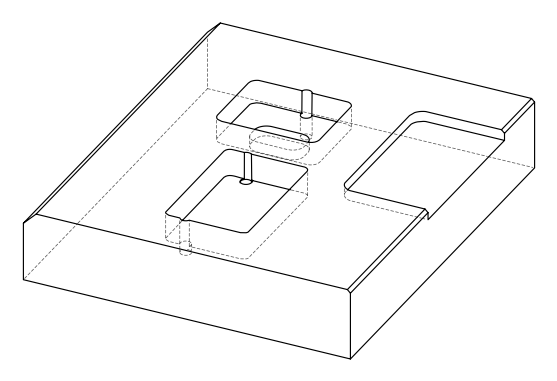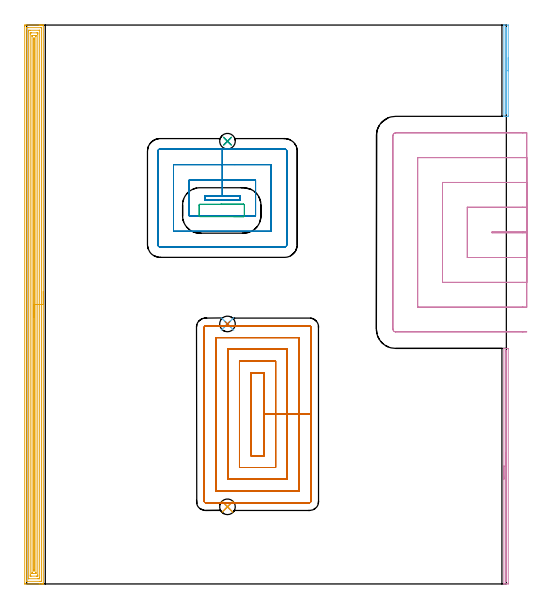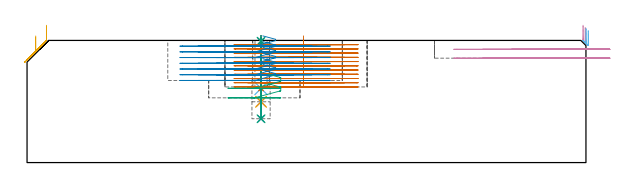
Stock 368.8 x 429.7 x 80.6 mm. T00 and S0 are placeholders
(PLAN: 16 operations, 10 tool changes, 80.2 min)
(1 SPOT_DRILL | STEP1POCKET | NXT0321_9005460120000 | 0.03 min | 1 mm3)
(2 SPOT_DRILL_1 | STEP1POCKET_1 | NXT0321_9005460120000 | 0.03 min | 1 mm3)
(3 SPOT_DRILL_2 | STEP1POCKET_2 | NXT0321_9005460120000 | 0.03 min | 1 mm3)
(4 DRILL_BLIND_HOLE_INTO_CENTER | STEP1POCKET | UGT0301_198 | 0.17 min | 1891 mm3)
(5 DRILL_TO_ENLARGE_BLIND_HOLE | STEP1POCKET | UGT0301_373 | 0.17 min | 2670 mm3)
(6 DRILL_BLIND_HOLE_INTO_CENTER_1 | STEP1POCKET_1 | UGT0301_198 | 0.14 min | 1463 mm3)
(7 DRILL_TO_ENLARGE_BLIND_HOLE_1 | STEP1POCKET_1 | UGT0301_373 | 0.14 min | 2107 mm3)
(8 DRILL_BLIND_HOLE_INTO_CENTER_2 | STEP1POCKET_2 | UGT0301_198 | 0.22 min | 2435 mm3)
(9 DRILL_TO_ENLARGE_BLIND_HOLE_2 | STEP1POCKET_2 | UGT0301_373 | 0.22 min | 3388 mm3)
(10 AREA_MILL | FG_CHAMFER_SURFACE | UGT0205_001 | 3.04 min | 1060 mm3)
(11 AREA_MILL_1 | FG_CHAMFER_SURFACE_1 | UGT0205_001 | 20.8 min | 43939 mm3)
(12 AREA_MILL_2 | FG_CHAMFER_SURFACE_2 | UGT0205_001 | 1.27 min | 415 mm3)
(13 MILL_RECTANGULAR_POCKET | POCKET_RECTANGULAR_STRAIGHT | NXT0201_011 | Follow Part, ap 3, ae 75% | 33.87 min | 418827 mm3)
(14 MILL_RECTANGULAR_POCKET_1 | POCKET_RECTANGULAR_STRAIGHT_1 | UGT0201_008 | Follow Part, ap 4, ae 75% | 12.71 min | 273224 mm3)
(15 MILL_RECTANGULAR_POCKET_2 | POCKET_RECTANGULAR_STRAIGHT_2 | UGT0201_109 | Follow Part, ap 6.35, ae 75% | 0.65 min | 22379 mm3)
(16 MILL_SLOT | SLOT_PARTIAL_RECTANGULAR | UGT0201_109 | Follow Part, ap 6.35, ae 75% | 6.71 min | 207470 mm3)
(TOOL NXT0321_9005460120000 | NC Spot Drill, 142deg, 12mm, Carbide, Uncoated | D12 PA142 FL30 Z2)
(TOOL UGT0301_198 | Twist Drill 7.9 mm | D7.9 PA118 FL73 Z2)
(TOOL UGT0301_373 | Twist Drill Flat Bottom 12 mm | D12 PA180 FL101 Z2)
(TOOL UGT0205_001 | Chamfer Mill 20 x 3 x 45 deg. | D20 FL50 Z2)
(TOOL NXT0201_011 | ENDMILL 12mm [2P460-1200-NA 1630] | D12 FL38 Z6)
(TOOL UGT0201_008 | End Mill 16 mm | D16 FL32 Z4)
(TOOL UGT0201_109 | End Mill 25.4 mm | D25.4 FL25 Z2)
(OP 1 SPOT_DRILL)
G17 G21 G94 G90
T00 M6
G54
G17 G0 G90 X154.4 Y59.3 S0 M3
G43 Z90.6 H0
G94 G81 G98 Z80.075 F250. R83.6
G80
M5
M2
(OP 2 SPOT_DRILL_1)
G17 G21 G94 G90
T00 M6
G54
G17 G0 G90 X154.4 Y199.9 S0 M3
G43 Z90.6 H0
G94 G81 G98 Z80.075 F250. R83.6
G80
M5
M2
(OP 3 SPOT_DRILL_2)
G17 G21 G94 G90
T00 M6
G54
G17 G0 G90 X154.4 Y340.4 S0 M3
G43 Z90.6 H0
G94 G81 G98 Z80.075 F250. R83.6
G80
M5
M2
(OP 4 DRILL_BLIND_HOLE_INTO_CENTER)
G17 G21 G94 G90
T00 M6
G54
G17 G0 G90 X154.4 Y59.3 S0 M3
G43 Z90.6 H0
G94 G81 G98 Z40.1 F250. R82.6
G80
M5
M2
(OP 5 DRILL_TO_ENLARGE_BLIND_HOLE)
G17 G21 G94 G90
T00 M6
G54
G17 G0 G90 X154.4 Y59.3 S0 M3
G43 Z90.6 H0
G94 G73 G98 Z40.1 F250. Q10.125 R82.6
G80
M5
M2
(OP 6 DRILL_BLIND_HOLE_INTO_CENTER_1)
G17 G21 G94 G90
T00 M6
G54
G17 G0 G90 X154.4 Y199.9 S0 M3
G43 Z90.6 H0
G94 G81 G98 Z48.9 F250. R82.6
G80
M5
M2
(OP 7 DRILL_TO_ENLARGE_BLIND_HOLE_1)
G17 G21 G94 G90
T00 M6
G54
G17 G0 G90 X154.4 Y199.9 S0 M3
G43 Z90.6 H0
G94 G73 G98 Z48.9 F250. Q10.567 R82.6
G80
M5
M2
(OP 8 DRILL_BLIND_HOLE_INTO_CENTER_2)
G17 G21 G94 G90
T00 M6
G54
G17 G0 G90 X154.4 Y340.4 S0 M3
G43 Z90.6 H0
G94 G81 G98 Z28.9 F250. R82.6
G80
M5
M2
(OP 9 DRILL_TO_ENLARGE_BLIND_HOLE_2)
G17 G21 G94 G90
T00 M6
G54
G17 G0 G90 X154.4 Y340.4 S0 M3
G43 Z90.6 H0
G94 G73 G98 Z28.9 F250. Q10.34 R82.6
G80
M5
M2
(OP 10 AREA_MILL)
G17 G21 G94 G90
T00 M6
G54
G17 G0 G90 X366.9 Y80.55 S1061 M3
G43 Z90.6 H0
G94 G1 Y80.588 Z89.728 F250.
Y80.702 Z88.863
Y80.891 Z88.012
Y81.153 Z87.18
Y81.487 Z86.374
Y81.89 Z85.6
Y82.359 Z84.864
Y82.89 Z84.172
Y83.479 Z83.529
Y84.122 Z82.939
Y84.814 Z82.408
Y85.55 Z81.94
Y86.324 Z81.537
Y87.13 Z81.203
Y87.962 Z80.941
Y88.814 Z80.752
Y89.678 Z80.638
Y90.55 Z80.6
Y180.964
X366.903 Y181.09 Z80.589
X367.017 Y181.098 Z80.476
X367.136 Y181.1 Z80.363
X367.823 Z79.677
X368.501 Z78.998
X369.038 Z78.458
X369.307 Z78.19
X369.915 Z77.582
X370.184 Z77.314
X370.291 Y181.097 Z77.205
X370.3 Y180.768 Z77.2
Y0.582
X370.298 Y0.331 Z77.202
X370.291 Y0.003 Z77.205
X370.184 Y0. Z77.314
X369.038 Z78.458
X368.501 Z78.998
X367.136 Z80.363
X367.017 Y0.002 Z80.476
X366.903 Y0.01 Z80.588
X366.9 Y0.137 Z80.6
Y90.55
X368.314 Z79.186
Y178.581
X368.315 Y178.737 Z79.185
X368.319 Y179.026 Z79.181
X368.321 Y179.09 Z79.179
X368.362 Y179.094 Z79.138
X368.421 Y179.097 Z79.079
X368.681 Y179.1 Z78.819
X368.825 Y179.099 Z78.675
X368.848 Y179.098 Z78.652
X368.871 Y179.092 Z78.629
X368.879 Y179.086 Z78.621
X368.881 Y179.07 Z78.619
X368.885 Y178.892 Z78.615
X368.886 Y2.3 Z78.614
X368.884 Y2.132 Z78.616
X368.882 Y2.049 Z78.618
X368.879 Y2.016 Z78.621
X368.765 Y2.01 Z78.735
X368.518 Y2.001 Z78.982
X368.375 Z79.125
X368.352 Y2.003 Z79.148
X368.329 Y2.009 Z79.171
X368.321 Y2.014 Z79.179
X368.319 Y2.03 Z79.181
X368.315 Y2.208 Z79.185
X368.314 Y90.55 Z79.186
Y91.422 Z79.224
Y92.287 Z79.338
Y93.138 Z79.526
Y93.97 Z79.789
Y94.776 Z80.123
Y95.55 Z80.525
Y96.286 Z80.994
Y96.978 Z81.525
Y97.621 Z82.115
Y98.21 Z82.758
Y98.742 Z83.45
Y99.21 Z84.186
Y99.613 Z84.96
Y99.947 Z85.766
Y100.209 Z86.598
Y100.398 Z87.449
Y100.512 Z88.314
Y100.55 Z89.186
G0 Z90.6
M5
M2
(OP 11 AREA_MILL_1)
G17 G21 G94 G90
T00 M6
G54
G17 G0 G90 X12.8 Y224.85 S1061 M3
G43 Z90.6 H0
G94 G1 Y224.812 Z89.728 F250.
Y224.698 Z88.863
Y224.509 Z88.012
Y224.247 Z87.18
Y223.913 Z86.374
Y223.51 Z85.6
Y223.042 Z84.864
Y222.51 Z84.172
Y221.921 Z83.529
Y221.278 Z82.939
Y220.586 Z82.408
Y219.85 Z81.94
Y219.076 Z81.537
Y218.27 Z81.203
Y217.438 Z80.941
Y216.587 Z80.752
Y215.722 Z80.638
Y214.85 Z80.6
Y0.162
X12.797 Y0.01 Z80.588
X12.777 Y0.008 Z80.568
X12.43 Y0. Z80.23
X12.05 Z79.849
X11.406 Z79.201
X10.199 Z77.996
X9.635 Z77.429
X-1.217 Z66.58
X-1.274 Y0.001 Z66.523
X-1.492 Y0.01 Z66.306
X-1.499 Y0.228 Z66.299
X-1.5 Y428.711 Z66.3
X-1.499 Y429.091 Z66.301
X-1.494 Y429.598 Z66.303
X-1.491 Y429.692 Z66.306
X-0.991 Y429.696 Z66.806
X-0.388 Y429.7 Z67.409
X9.635 Z77.429
X10.199 Z77.995
X10.52 Z78.317
X11.084 Z78.88
X11.406 Z79.201
X12.431 Z80.23
X12.777 Y429.692 Z80.568
X12.797 Y429.69 Z80.588
X12.8 Y429.538 Z80.6
Y214.85
X11.386 Z79.186
Y2.394
X11.384 Y2.176 Z79.184
X11.381 Y2.067 Z79.181
X11.379 Y2.021 Z79.179
X11.301 Y2.01 Z79.101
X10.909 Y2.002 Z78.709
X10.52 Y2.001 Z78.32
X10.026 Y2. Z77.826
X0.284 Z68.084
X0.044 Y2.003 Z67.844
X-0.06 Y2.008 Z67.74
X-0.076 Y2.01 Z67.724
X-0.079 Y2.024 Z67.721
X-0.083 Y2.072 Z67.717
X-0.085 Y2.172 Z67.715
X-0.086 Y2.374 Z67.714
Y427.306
X-0.084 Y427.524 Z67.716
X-0.081 Y427.633 Z67.719
X-0.079 Y427.679 Z67.721
X-0.001 Y427.69 Z67.799
X0.391 Y427.698 Z68.191
X0.78 Y427.699 Z68.58
X1.274 Y427.7 Z69.074
X11.016 Z78.816
X11.256 Y427.697 Z79.056
X11.36 Y427.692 Z79.16
X11.376 Y427.69 Z79.176
X11.379 Y427.676 Z79.179
X11.383 Y427.628 Z79.183
X11.385 Y427.528 Z79.185
X11.386 Y427.326 Z79.186
Y214.85
X9.972 Z77.772
X9.971 Y5.072 Z77.771
X9.97 Y4.734 Z77.77
X9.966 Y4.179 Z77.766
X9.964 Y4.019 Z77.764
X9.807 Y4.006 Z77.607
X9.635 Y4.003 Z77.435
X8.927 Y4. Z76.727
X8.749 Z76.549
X1.665 Y4.001 Z69.465
X1.487 Y4.003 Z69.287
X1.369 Y4.008 Z69.169
X1.334 Y4.011 Z69.134
X1.333 Y4.026 Z69.133
X1.331 Y4.066 Z69.131
X1.329 Y4.179 Z69.129
Y424.628
X1.33 Y424.966 Z69.13
X1.334 Y425.521 Z69.134
X1.336 Y425.681 Z69.136
X1.493 Y425.694 Z69.293
X1.665 Y425.697 Z69.465
X2.373 Y425.7 Z70.173
X2.551 Z70.351
X9.635 Y425.699 Z77.435
X9.813 Y425.696 Z77.613
X9.931 Y425.692 Z77.731
X9.965 Y425.689 Z77.765
X9.967 Y425.674 Z77.767
X9.969 Y425.634 Z77.769
X9.971 Y425.521 Z77.771
X9.972 Y214.85 Z77.772
X8.557 Z76.357
Y6.857
X8.554 Y6.161 Z76.354
X8.551 Y6.059 Z76.351
X8.548 Y6.01 Z76.348
X8.501 Y6.008 Z76.301
X8.289 Y6.004 Z76.089
X7.864 Y6. Z75.664
X7.829 Z75.629
X3.401 Z71.201
X3.001 Y6.004 Z70.801
X2.801 Y6.008 Z70.601
X2.756 Y6.01 Z70.556
X2.75 Y6.04 Z70.55
X2.748 Y6.1 Z70.548
X2.743 Y6.663 Z70.543
Y6.857
Y422.843
X2.746 Y423.539 Z70.546
X2.749 Y423.641 Z70.549
X2.752 Y423.69 Z70.552
X2.799 Y423.692 Z70.599
X3.011 Y423.696 Z70.811
X3.436 Y423.7 Z71.236
X3.471 Z71.271
X7.899 Z75.699
X8.299 Y423.696 Z76.099
X8.499 Y423.692 Z76.299
X8.544 Y423.69 Z76.344
X8.55 Y423.66 Z76.35
X8.552 Y423.6 Z76.352
X8.557 Y423.037 Z76.357
Y422.843
Y214.85
X7.143 Z74.943
Y8.643
X7.142 Y8.478 Z74.942
X7.139 Y8.311 Z74.939
X7.131 Y8.01 Z74.931
X6.978 Y8.006 Z74.778
X6.729 Y8.001 Z74.529
X4.959 Y8. Z72.759
X4.322 Y8.001 Z72.122
X4.231 Y8.003 Z72.031
X4.176 Y8.007 Z71.976
X4.166 Y8.009 Z71.966
X4.163 Y8.05 Z71.963
X4.16 Y8.144 Z71.96
X4.157 Y8.476 Z71.957
Y8.643
Y421.057
X4.158 Y421.222 Z71.958
X4.161 Y421.389 Z71.961
X4.169 Y421.69 Z71.969
X4.322 Y421.694 Z72.122
X4.571 Y421.699 Z72.371
X6.341 Y421.7 Z74.141
X6.978 Y421.699 Z74.778
X7.069 Y421.697 Z74.869
X7.124 Y421.693 Z74.924
X7.134 Y421.691 Z74.934
X7.137 Y421.65 Z74.937
X7.14 Y421.556 Z74.94
X7.143 Y421.223 Z74.943
Y421.057
Y214.85
X5.729 Z73.529
Y10.795
X5.727 Y10.428 Z73.527
X5.724 Y10.134 Z73.524
X5.722 Y10.027 Z73.522
X5.623 Y10.009 Z73.423
X5.583 Y10.01 Z73.383
X5.578 Y10.054 Z73.378
X5.573 Y10.428 Z73.373
X5.572 Y10.587 Z73.372
X5.571 Y418.905 Z73.371
X5.573 Y419.272 Z73.373
X5.576 Y419.566 Z73.376
X5.578 Y419.673 Z73.378
X5.677 Y419.691 Z73.477
X5.717 Y419.69 Z73.517
X5.722 Y419.646 Z73.522
X5.727 Y419.272 Z73.527
X5.728 Y419.113 Z73.528
X5.729 Y214.85 Z73.529
Y213.978 Z73.567
Y213.114 Z73.681
Y212.262 Z73.87
Y211.43 Z74.132
Y210.624 Z74.466
Y209.85 Z74.869
Y209.114 Z75.337
Y208.422 Z75.868
Y207.779 Z76.458
Y207.19 Z77.101
Y206.659 Z77.793
Y206.19 Z78.529
Y205.787 Z79.303
Y205.453 Z80.109
Y205.191 Z80.941
Y205.002 Z81.792
Y204.888 Z82.657
Y204.85 Z83.529
G0 Z90.6
M5
M2
(OP 12 AREA_MILL_2)
G17 G21 G94 G90
T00 M6
G54
G17 G0 G90 X370.3 Y404.6 S1061 M3
G43 Z90.6 H0
Z87.2
G94 G1 Y404.562 Z86.328 F250.
Y404.448 Z85.464
Y404.259 Z84.612
Y403.997 Z83.78
Y403.663 Z82.974
Y403.26 Z82.2
Y402.791 Z81.464
Y402.26 Z80.772
Y401.671 Z80.129
Y401.028 Z79.54
Y400.336 Z79.008
Y399.6 Z78.54
Y398.826 Z78.137
Y398.02 Z77.803
Y397.188 Z77.541
Y396.336 Z77.352
Y395.472 Z77.238
Y394.6 Z77.2
Y359.829
X370.296 Y359.58 Z77.204
X370.292 Y359.501 Z77.206
X369.038 Y359.5 Z78.458
X367.039 Z80.459
X366.967 Y359.502 Z80.526
X366.903 Y359.51 Z80.59
X366.9 Y359.58 Z80.6
Y429.62
X366.903 Y429.69 Z80.59
X366.967 Y429.698 Z80.526
X367.039 Y429.7 Z80.459
X370.073 Z77.425
X370.292 Y429.699 Z77.206
X370.3 Y429.62 Z77.2
Y394.6
X368.886 Z78.614
Y361.744
X368.884 Y361.574 Z78.616
X368.882 Y361.533 Z78.618
X368.88 Y361.519 Z78.62
X368.818 Y361.51 Z78.682
X368.598 Y361.504 Z78.902
X368.453 Y361.502 Z79.047
X368.361 Y361.508 Z79.139
X368.321 Y361.512 Z79.179
X368.317 Y361.639 Z79.183
X368.316 Y361.796 Z79.184
X368.314 Y362.374 Z79.186
Y362.529
X368.315 Y427.249 Z79.185
X368.317 Y427.404 Z79.183
X368.321 Y427.683 Z79.179
X368.454 Y427.69 Z79.046
X368.748 Y427.697 Z78.752
X368.839 Y427.692 Z78.661
X368.879 Y427.688 Z78.621
X368.883 Y427.561 Z78.617
X368.885 Y427.404 Z78.615
Y427.249
X368.886 Y394.6 Z78.614
Y393.728 Z78.652
Y392.863 Z78.766
Y392.012 Z78.955
Y391.18 Z79.217
Y390.374 Z79.551
Y389.6 Z79.954
Y388.864 Z80.423
Y388.172 Z80.954
Y387.529 Z81.543
Y386.94 Z82.186
Y386.408 Z82.878
Y385.94 Z83.614
Y385.537 Z84.388
Y385.203 Z85.194
Y384.941 Z86.026
Y384.752 Z86.878
Y384.638 Z87.743
Y384.6 Z88.614
G0 Z90.6
M5
M2
(OP 13 MILL_RECTANGULAR_POCKET)
G17 G21 G94 G90
T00 M6
G54
G17 G0 G90 X182.4 Y108.838 S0 M3
G43 Z90.6 H1
Z83.6
G94 G1 Y130.45 Z77.809 F250.
Y162.4 F500.
X172.6
Y98.5
X182.4
Y130.45
X191.4
Y171.4
X163.6
Y89.5
X191.4
Y130.45
X200.4
Y180.4
X154.6
Y80.5
X200.4
Y130.45
X209.4
Y189.4
X145.6
Y71.5
X209.4
Y130.45
X218.4
Y197.6
G3 X217.6 Y198.4 R0.8
G1 X137.4
G3 X136.6 Y197.6 R0.8
G1 Y63.3
G3 X137.4 Y62.5 R0.8
G1 X217.6
G3 X218.4 Y63.3 R0.8
G1 Y130.45
Y131.45
G0 X182.4 Y108.838 Z80.809
G1 Y130.45 Z75.018 F250.
Y162.4 F500.
X172.6
Y98.5
X182.4
Y130.45
X191.4
Y171.4
X163.6
Y89.5
X191.4
Y130.45
X200.4
Y180.4
X154.6
Y80.5
X200.4
Y130.45
X209.4
Y189.4
X145.6
Y71.5
X209.4
Y130.45
X218.4
Y197.6
G3 X217.6 Y198.4 R0.8
G1 X137.4
G3 X136.6 Y197.6 R0.8
G1 Y63.3
G3 X137.4 Y62.5 R0.8
G1 X217.6
G3 X218.4 Y63.3 R0.8
G1 Y130.45
Y131.45
G0 X182.4 Y108.838 Z78.018
G1 Y130.45 Z72.227 F250.
Y162.4 F500.
X172.6
Y98.5
X182.4
Y130.45
X191.4
Y171.4
X163.6
Y89.5
X191.4
Y130.45
X200.4
Y180.4
X154.6
Y80.5
X200.4
Y130.45
X209.4
Y189.4
X145.6
Y71.5
X209.4
Y130.45
X218.4
Y197.6
G3 X217.6 Y198.4 R0.8
G1 X137.4
G3 X136.6 Y197.6 R0.8
G1 Y63.3
G3 X137.4 Y62.5 R0.8
G1 X217.6
G3 X218.4 Y63.3 R0.8
G1 Y130.45
Y131.45
G0 X182.4 Y108.838 Z75.227
G1 Y130.45 Z69.436 F250.
Y162.4 F500.
X172.6
Y98.5
X182.4
Y130.45
X191.4
Y171.4
X163.6
Y89.5
X191.4
Y130.45
X200.4
Y180.4
X154.6
Y80.5
X200.4
Y130.45
X209.4
Y189.4
X145.6
Y71.5
X209.4
Y130.45
X218.4
Y197.6
G3 X217.6 Y198.4 R0.8
G1 X137.4
G3 X136.6 Y197.6 R0.8
G1 Y63.3
G3 X137.4 Y62.5 R0.8
G1 X217.6
G3 X218.4 Y63.3 R0.8
G1 Y130.45
Y131.45
G0 X182.4 Y108.838 Z72.436
G1 Y130.45 Z66.645 F250.
Y162.4 F500.
X172.6
Y98.5
X182.4
Y130.45
X191.4
Y171.4
X163.6
Y89.5
X191.4
Y130.45
X200.4
Y180.4
X154.6
Y80.5
X200.4
Y130.45
X209.4
Y189.4
X145.6
Y71.5
X209.4
Y130.45
X218.4
Y197.6
G3 X217.6 Y198.4 R0.8
G1 X137.4
G3 X136.6 Y197.6 R0.8
G1 Y63.3
G3 X137.4 Y62.5 R0.8
G1 X217.6
G3 X218.4 Y63.3 R0.8
G1 Y130.45
Y131.45
G0 X182.4 Y108.838 Z69.645
G1 Y130.45 Z63.855 F250.
Y162.4 F500.
X172.6
Y98.5
X182.4
Y130.45
X191.4
Y171.4
X163.6
Y89.5
X191.4
Y130.45
X200.4
Y180.4
X154.6
Y80.5
X200.4
Y130.45
X209.4
Y189.4
X145.6
Y71.5
X209.4
Y130.45
X218.4
Y197.6
G3 X217.6 Y198.4 R0.8
G1 X137.4
G3 X136.6 Y197.6 R0.8
G1 Y63.3
G3 X137.4 Y62.5 R0.8
G1 X217.6
G3 X218.4 Y63.3 R0.8
G1 Y130.45
Y131.45
G0 X182.4 Y108.838 Z66.855
G1 Y130.45 Z61.064 F250.
Y162.4 F500.
X172.6
Y98.5
X182.4
Y130.45
X191.4
Y171.4
X163.6
Y89.5
X191.4
Y130.45
X200.4
Y180.4
X154.6
Y80.5
X200.4
Y130.45
X209.4
Y189.4
X145.6
Y71.5
X209.4
Y130.45
X218.4
Y197.6
G3 X217.6 Y198.4 R0.8
G1 X137.4
G3 X136.6 Y197.6 R0.8
G1 Y63.3
G3 X137.4 Y62.5 R0.8
G1 X217.6
G3 X218.4 Y63.3 R0.8
G1 Y130.45
Y131.45
G0 X182.4 Y108.838 Z64.064
G1 Y130.45 Z58.273 F250.
Y162.4 F500.
X172.6
Y98.5
X182.4
Y130.45
X191.4
Y171.4
X163.6
Y89.5
X191.4
Y130.45
X200.4
Y180.4
X154.6
Y80.5
X200.4
Y130.45
X209.4
Y189.4
X145.6
Y71.5
X209.4
Y130.45
X218.4
Y197.6
G3 X217.6 Y198.4 R0.8
G1 X137.4
G3 X136.6 Y197.6 R0.8
G1 Y63.3
G3 X137.4 Y62.5 R0.8
G1 X217.6
G3 X218.4 Y63.3 R0.8
G1 Y130.45
Y131.45
G0 X182.4 Y108.838 Z61.273
G1 Y130.45 Z55.482 F250.
Y162.4 F500.
X172.6
Y98.5
X182.4
Y130.45
X191.4
Y171.4
X163.6
Y89.5
X191.4
Y130.45
X200.4
Y180.4
X154.6
Y80.5
X200.4
Y130.45
X209.4
Y189.4
X145.6
Y71.5
X209.4
Y130.45
X218.4
Y197.6
G3 X217.6 Y198.4 R0.8
G1 X137.4
G3 X136.6 Y197.6 R0.8
G1 Y63.3
G3 X137.4 Y62.5 R0.8
G1 X217.6
G3 X218.4 Y63.3 R0.8
G1 Y130.45
Y131.45
G0 X182.4 Y108.838 Z58.482
G1 Y130.45 Z52.691 F250.
Y162.4 F500.
X172.6
Y98.5
X182.4
Y130.45
X191.4
Y171.4
X163.6
Y89.5
X191.4
Y130.45
X200.4
Y180.4
X154.6
Y80.5
X200.4
Y130.45
X209.4
Y189.4
X145.6
Y71.5
X209.4
Y130.45
X218.4
Y197.6
G3 X217.6 Y198.4 R0.8
G1 X137.4
G3 X136.6 Y197.6 R0.8
G1 Y63.3
G3 X137.4 Y62.5 R0.8
G1 X217.6
G3 X218.4 Y63.3 R0.8
G1 Y130.45
Y131.45
G0 X182.4 Y108.838 Z55.691
G1 Y130.45 Z49.9 F250.
Y162.4 F500.
X172.6
Y98.5
X182.4
Y130.45
X191.4
Y171.4
X163.6
Y89.5
X191.4
Y130.45
X200.4
Y180.4
X154.6
Y80.5
X200.4
Y130.45
X209.4
Y189.4
X145.6
Y71.5
X209.4
Y130.45
X218.4
Y197.6
G3 X217.6 Y198.4 R0.8
G1 X137.4
G3 X136.6 Y197.6 R0.8
G1 Y63.3
G3 X137.4 Y62.5 R0.8
G1 X217.6
G3 X218.4 Y63.3 R0.8
G1 Y130.45
Y131.45
G0 Z90.6
M5
M2
(OP 14 MILL_RECTANGULAR_POCKET_1)
G17 G21 G94 G90
T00 M6
G54
G17 G0 G90 X155.579 Y295.1 S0 M3
G43 Z90.6 H0
Z83.6
G94 G1 X164. Z81.343 F250.
Y298.4 Z80.459
X150.45 Z76.828
X136.9 F500.
Y295.1
X164.
Y298.4
X150.45
Y310.4
X124.9
Y283.1
X176.
Y310.4
X160.161
X150.45
Y322.4
X112.9
Y271.1
X188.
Y322.4
X160.161
X150.45
Y334.4
X102.6
G3 X100.9 Y332.7 R1.7
G1 Y260.8
G3 X102.6 Y259.1 R1.7
G1 X198.3
G3 X200. Y260.8 R1.7
G1 Y332.7
G3 X198.3 Y334.4 R1.7
G1 X150.45
X149.45
G0 X155.579 Y295.1 Z79.828
G1 X164. Z77.572 F250.
Y298.4 Z76.688
X150.45 Z73.057
X136.9 F500.
Y295.1
X164.
Y298.4
X150.45
Y310.4
X124.9
Y283.1
X176.
Y310.4
X160.161
X150.45
Y322.4
X112.9
Y271.1
X188.
Y322.4
X160.161
X150.45
Y334.4
X102.6
G3 X100.9 Y332.7 R1.7
G1 Y260.8
G3 X102.6 Y259.1 R1.7
G1 X198.3
G3 X200. Y260.8 R1.7
G1 Y332.7
G3 X198.3 Y334.4 R1.7
G1 X150.45
X149.45
G0 X155.579 Y295.1 Z76.057
G1 X164. Z73.801 F250.
Y298.4 Z72.916
X150.45 Z69.286
X136.9 F500.
Y295.1
X164.
Y298.4
X150.45
Y310.4
X124.9
Y283.1
X176.
Y310.4
X160.161
X150.45
Y322.4
X112.9
Y271.1
X188.
Y322.4
X160.161
X150.45
Y334.4
X102.6
G3 X100.9 Y332.7 R1.7
G1 Y260.8
G3 X102.6 Y259.1 R1.7
G1 X198.3
G3 X200. Y260.8 R1.7
G1 Y332.7
G3 X198.3 Y334.4 R1.7
G1 X150.45
X149.45
G0 X155.579 Y295.1 Z72.286
G1 X164. Z70.029 F250.
Y298.4 Z69.145
X150.45 Z65.514
X136.9 F500.
Y295.1
X164.
Y298.4
X150.45
Y310.4
X124.9
Y283.1
X176.
Y310.4
X160.161
X150.45
Y322.4
X112.9
Y271.1
X188.
Y322.4
X160.161
X150.45
Y334.4
X102.6
G3 X100.9 Y332.7 R1.7
G1 Y260.8
G3 X102.6 Y259.1 R1.7
G1 X198.3
G3 X200. Y260.8 R1.7
G1 Y332.7
G3 X198.3 Y334.4 R1.7
G1 X150.45
X149.45
G0 X155.579 Y295.1 Z68.514
G1 X164. Z66.258 F250.
Y298.4 Z65.374
X150.45 Z61.743
X136.9 F500.
Y295.1
X164.
Y298.4
X150.45
Y310.4
X124.9
Y283.1
X176.
Y310.4
X160.161
X150.45
Y322.4
X112.9
Y271.1
X188.
Y322.4
X160.161
X150.45
Y334.4
X102.6
G3 X100.9 Y332.7 R1.7
G1 Y260.8
G3 X102.6 Y259.1 R1.7
G1 X198.3
G3 X200. Y260.8 R1.7
G1 Y332.7
G3 X198.3 Y334.4 R1.7
G1 X150.45
X149.45
G0 X155.579 Y295.1 Z64.743
G1 X164. Z62.486 F250.
Y298.4 Z61.602
X150.45 Z57.971
X136.9 F500.
Y295.1
X164.
Y298.4
X150.45
Y310.4
X124.9
Y283.1
X176.
Y310.4
X160.161
X150.45
Y322.4
X112.9
Y271.1
X188.
Y322.4
X160.161
X150.45
Y334.4
X102.6
G3 X100.9 Y332.7 R1.7
G1 Y260.8
G3 X102.6 Y259.1 R1.7
G1 X198.3
G3 X200. Y260.8 R1.7
G1 Y332.7
G3 X198.3 Y334.4 R1.7
G1 X150.45
X149.45
G0 X155.579 Y295.1 Z60.971
G1 X164. Z58.715 F250.
Y298.4 Z57.831
X150.45 Z54.2
X136.9 F500.
Y295.1
X164.
Y298.4
X150.45
Y310.4
X124.9
Y283.1
X176.
Y310.4
X160.161
X150.45
Y322.4
X112.9
Y271.1
X188.
Y322.4
X160.161
X150.45
Y334.4
X102.6
G3 X100.9 Y332.7 R1.7
G1 Y260.8
G3 X102.6 Y259.1 R1.7
G1 X198.3
G3 X200. Y260.8 R1.7
G1 Y332.7
G3 X198.3 Y334.4 R1.7
G1 X150.45
X149.45
G0 Z90.6
M5
M2
(OP 15 MILL_RECTANGULAR_POCKET_2)
G17 G21 G94 G90
T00 M6
G54
G17 G0 G90 X159.022 Y282.4 S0 M3
G43 Z90.6 H0
Z58.333
G94 G1 X166.8 Z56.249 F250.
X166.878 Z56.229
X167.067 Y282.457 Z56.176
X167.228 Y282.572 Z56.123
X167.343 Y282.733 Z56.07
X167.4 Y282.922 Z56.017
Y291.378 Z53.751
X167.343 Y291.567 Z53.698
X167.228 Y291.728 Z53.645
X167.067 Y291.843 Z53.592
X166.878 Y291.9 Z53.539
X166.8 Z53.518
X150. Z49.017
X133.2 F500.
G3 X132.6 Y291.3 R0.6
G1 Y283.
G3 X133.2 Y282.4 R0.6
G1 X166.8
G3 X167.4 Y283. R0.6
G1 Y291.3
G3 X166.8 Y291.9 R0.6
G1 X150.
X149.
G0 X159.022 Y282.4 Z52.017
G1 X166.8 Z49.933 F250.
X166.878 Z49.912
X167.067 Y282.457 Z49.859
X167.228 Y282.572 Z49.806
X167.343 Y282.733 Z49.753
X167.4 Y282.922 Z49.7
Y291.378 Z47.434
X167.343 Y291.567 Z47.381
X167.228 Y291.728 Z47.328
X167.067 Y291.843 Z47.275
X166.878 Y291.9 Z47.222
X166.8 Z47.202
X150. Z42.7
X133.2 F500.
G3 X132.6 Y291.3 R0.6
G1 Y283.
G3 X133.2 Y282.4 R0.6
G1 X166.8
G3 X167.4 Y283. R0.6
G1 Y291.3
G3 X166.8 Y291.9 R0.6
G1 X150.
X149.
G0 Z90.6
M5
M2
(OP 16 MILL_SLOT)
G17 G21 G94 G90
T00 M6
G54
G17 G0 G90 X384.5 Y270.6 S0 M3
G43 Z90.6 H0
Z74.75
G94 G1 X381.5 F250.
X357.8 F500.
Y270.
X381.5
X384.5 F250.
Y289.65
X381.5
X338.75 F500.
Y250.95
X381.5
X384.5 F250.
Y308.7
X381.5
X319.7 F500.
Y231.9
X381.5
X384.5 F250.
Y327.75
X381.5
X300.65 F500.
Y212.85
X381.5
X384.5 F250.
Y346.8
X381.5
X283.7 F500.
G3 X281.6 Y344.7 R2.1
G1 Y195.9
G3 X283.7 Y193.8 R2.1
G1 X381.5
X384.5 F250.
G0 Y270.6 Z68.9
G1 X381.5
X357.8 F500.
Y270.
X381.5
X384.5 F250.
Y289.65
X381.5
X338.75 F500.
Y250.95
X381.5
X384.5 F250.
Y308.7
X381.5
X319.7 F500.
Y231.9
X381.5
X384.5 F250.
Y327.75
X381.5
X300.65 F500.
Y212.85
X381.5
X384.5 F250.
Y346.8
X381.5
X283.7 F500.
G3 X281.6 Y344.7 R2.1
G1 Y195.9
G3 X283.7 Y193.8 R2.1
G1 X381.5
X384.5 F250.
G0 Z90.6
M5
M2
